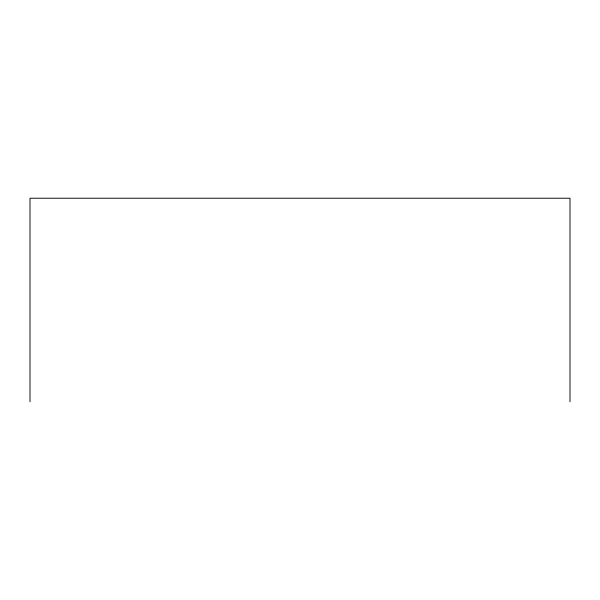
<?xml version="1.0" encoding="UTF-8"?>
<svg xmlns="http://www.w3.org/2000/svg" width="600" height="600" viewBox="0 0 600 600"><rect width="100%" height="100%" fill="white"/><g stroke="black" fill="none" stroke-linecap="round" stroke-linejoin="round"><path stroke-width="0.9" d="M570 401.775L570 198.225L30 198.225L30 401.775"/></g></svg>
